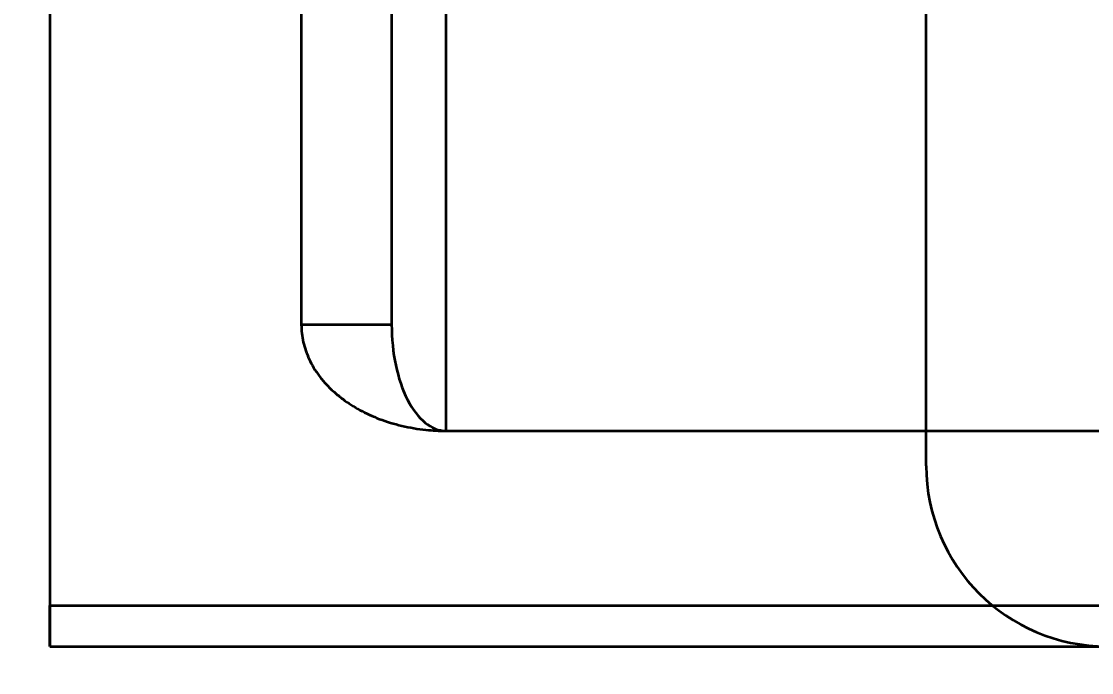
# Model space of a CAD drawing. Header units: millimetres. Extents: x -176 to 3932, y -325 to 2058.
# Drawn here: x 1339.6 to 1398.9, y 48.5 to 84.6 of the extents above; entities that cross this region are included whole.
import ezdxf

# ---------------------------------------------------------------- set-up
doc = ezdxf.new("R2010")
doc.units = ezdxf.units.MM
doc.styles.get("Standard").update_dxf_attribs({"font": 'arial.ttf'})
doc.dimstyles.new('CGJ', dxfattribs={"dimscale": 13, "dimtxt": 2.25, "dimasz": 2.25, "dimexe": 1, "dimexo": 1.25, "dimgap": 1.15, "dimtad": 1, "dimtoh": 1, "dimdec": 1, "dimdsep": 46, "dimtxsty": 'Standard', "dimcen": 0, "dimclrd": 2, "dimclre": 2, "dimclrt": 2, "dimadec": 0, "dimazin": 0, "dimtfac": 1, "dimtdec": 1, "dimtmove": 0, "dimatfit": 0, "dimfxl": 1, "dimtolj": 1, "dimtzin": 0, "dimlwe": -1, "dimarcsym": 2})

# ---------------------------------------------------------------- blocks, each defined once
blk = doc.blocks.new('Drawing View5')
at = {"color": 7, "linetype": 'Continuous', "lineweight": 35}
for p, q in [((1145.6, -278), (1145.6, 202)), ((1145.6, -278), (1145.6, 202)), ((1111.014, 194.172), (1111.014, -270.172)), ((1116.014, -75), (1116.014, -270.172)), ((1119.014, -75), (1119.014, -276.062)), ((1119.014, -75), (1119.014, -276.062)), ((1111.014, -236.8), (1111.014, -270.172)), ((1116.014, -236.8), (1116.014, -270.172)), ((1097.1, -237.441), (1097.1, -285.73)), ((1097.1, -239.711), (1097.1, -288)), ((1111.014, -270.172), (1116.014, -270.172)), ((1119.014, -276.062), (1155.186, -276.062)), ((1119.014, -276.062), (1155.186, -276.062)), ((1097.1, -288), (1097.1, -285.73)), ((1097.1, -285.73), (1177.1, -285.73)), ((1097.1, -288), (1177.1, -288))]:
    blk.add_line(p, q, dxfattribs=at)
blk.add_arc((1155.6, -278), 10, 180, 270, dxfattribs=at)
blk.add_arc((1155.6, -278), 10, 180, 270, dxfattribs=at)
blk.add_ellipse((1119.014, -270.172), major_axis=(0, 5.889), ratio=0.5094, start_param=1.570796, end_param=3.141593, dxfattribs=at)
blk.add_open_spline([(1111.014, -270.172), (1111.019, -270.334), (1111.03, -270.658), (1111.115, -271.142), (1111.251, -271.622), (1111.442, -272.095), (1111.692, -272.563), (1112.003, -273.025), (1112.379, -273.477), (1112.816, -273.909), (1113.282, -274.291), (1113.765, -274.624), (1114.253, -274.912), (1114.779, -275.176), (1115.342, -275.412), (1115.942, -275.617), (1116.574, -275.787), (1117.231, -275.921), (1117.863, -276.006), (1118.459, -276.053), (1118.829, -276.059), (1119.014, -276.062)], degree=3, knots=[0, 0, 0, 0, 0.057895, 0.115996, 0.174153, 0.232229, 0.290103, 0.3501, 0.410295, 0.470454, 0.5304, 0.579016, 0.627791, 0.676536, 0.725111, 0.774091, 0.82331, 0.872496, 0.921432, 0.960716, 1, 1, 1, 1], dxfattribs=at)
blk = doc.blocks.new('*D61')
at = {"color": 2, "transparency": 16777216}
for p, q in [((2.716, 8.75), (2.716, -153.5)), ((1502.716, 8.75), (1502.716, -153.5))]:
    blk.add_line(p, q, dxfattribs=at)
at = {"color": 2, "lineweight": -2, "transparency": 16777216}
blk.add_line((31.966, -140.5), (1473.466, -140.5), dxfattribs=at)
at = {"color": 2, "lineweight": -3, "transparency": 16777216}
for points in [[(31.966, -135.625), (31.966, -145.375), (2.716, -140.5)], [(1473.466, -135.625), (1473.466, -145.375), (1502.716, -140.5)]]:
    blk.add_solid(points, dxfattribs=at)
at = {"layer": 'Defpoints', "color": 0, "lineweight": -3, "transparency": 16777216}
for p in [(2.716, 25), (1502.716, 25), (1502.716, -140.5)]:
    blk.add_point(p, dxfattribs=at)
at = {"color": 2, "transparency": 16777216, "insert": (752.716, -110.416), "char_height": 29.25, "attachment_point": 5}
blk.add_mtext('\\A1;1200 / 1350 / 1500 / 1650 / 1800', dxfattribs=at)

msp = doc.modelspace()

# ---------------------------------------------------------------- block references
at = {"lineweight": 0}
msp.add_blockref('Drawing View5', (244.116, 338), dxfattribs=at)

# ---------------------------------------------------------------- dimensions: what is measured, and where the dimension line sits
dim = msp.add_linear_dim(base=(1502.716, -140.5), p1=(2.716, 25), p2=(1502.716, 25), angle=180, text='1200 / 1350 / <> / 1650 / 1800', dimstyle='CGJ')
dim.commit()
dim.dimension.update_dxf_attribs({"geometry": '*D61', "text_midpoint": (752.716, -140.5), "dimtype": 160})

doc.saveas('drawing.dxf')
